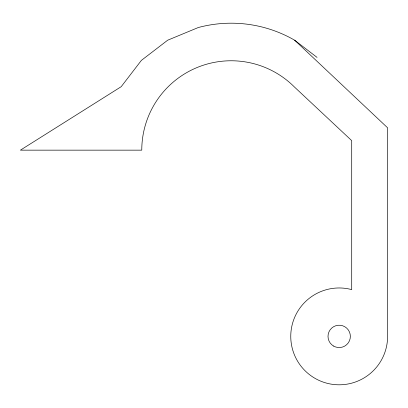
<?xml version="1.0" encoding="UTF-8"?>
<svg xmlns="http://www.w3.org/2000/svg" width="408" height="408" viewBox="0 0 408 408"><rect width="100%" height="100%" fill="white"/><g stroke="black" fill="none" stroke-linecap="round" stroke-linejoin="round"><path stroke-width="0.61" d="M294.642 40.203L387.6 127.806L387.6 336.386A48.419 48.419 0 0 1 334.958 384.622A48.419 48.419 0 0 1 291.496 327.976A48.419 48.419 0 0 1 351.711 289.614L351.711 140.627L294.372 86.945A89.393 89.393 0 0 0 141.775 150.154L20.4 150.154L121.212 86.674L141.392 60.379L167.683 40.203L198.303 27.52A126.959 126.959 0 0 1 294.642 40.203L317.047 57.395M333.591 346.06A11.174 11.174 0 0 0 350.355 336.386A11.174 11.174 0 0 0 333.591 326.711A11.174 11.174 0 0 0 333.591 346.06"/></g></svg>
